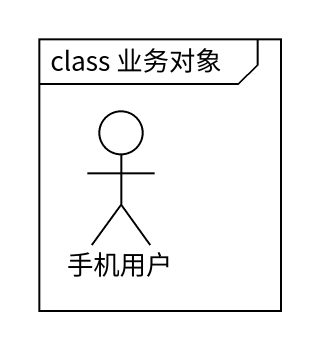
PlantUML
@startuml
mainframe class 业务对象
actor 手机用户
@enduml
